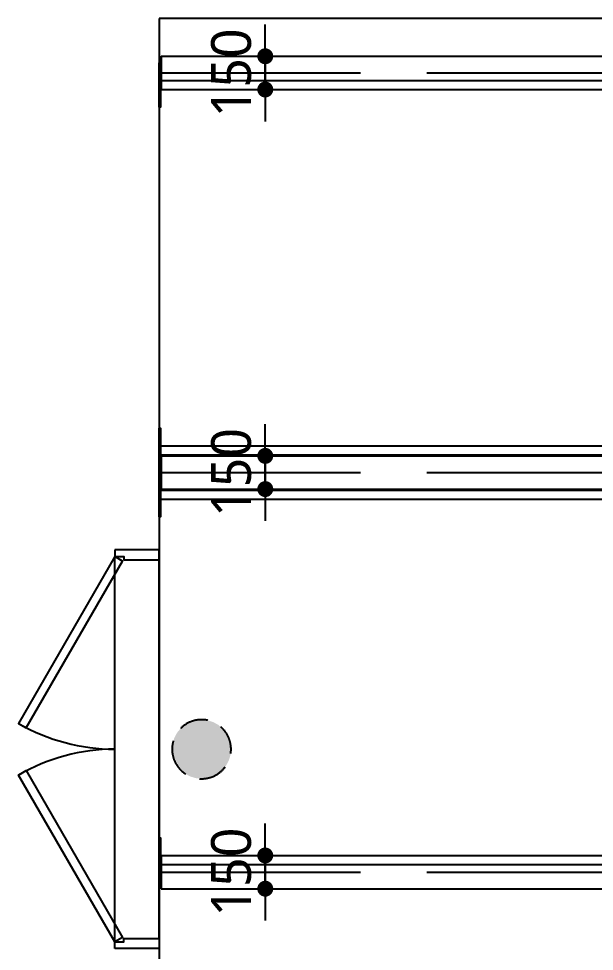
# Model space of a CAD drawing. Header units: millimetres. Extents: x -95754 to 177808, y 34455 to 150605.
# Drawn here: x 170419 to 173021, y 130792 to 135005 of the extents above; entities that cross this region are included whole.
import ezdxf

# ---------------------------------------------------------------- set-up
doc = ezdxf.new("R2010")
doc.units = ezdxf.units.MM
doc.header["$LTSCALE"] = 300
doc.linetypes.add('ghid', pattern=[3, 2, -1])
doc.linetypes.add('xs-1f_plan$0$HID', pattern=[4, 3, -1])
for name, color, linetype in [('A-DOOR', 4, 'Continuous'), ('A-DOOR-1', 1, 'Continuous'), ('A-DOOR-8', 8, 'Continuous'), ('A-갑종방화문', 7, 'Continuous'), ('A-방화문표기', 6, 'ghid'), ('S-STEEL', 7, 'Continuous')]:
    doc.layers.add(name, color=color, linetype=linetype)
doc.layers.add('A-ETC-전기 NOPLOT', color=163, linetype='Continuous', plot=False)
doc.styles.add('xs-1f_plan$0$Gdim', font='malgun.ttf')
doc.dimstyles.new('xs-1f_plan$0$Gdim200', dxfattribs={"dimscale": 200, "dimtxt": 3, "dimasz": 1.2, "dimexe": 2, "dimexo": 3, "dimgap": 1, "dimtad": 1, "dimdsep": 46, "dimlunit": 6, "dimtxsty": 'xs-1f_plan$0$Gdim', "dimblk1": 'xs-1f_plan$0$_CIDOT', "dimblk2": 'xs-1f_plan$0$_CIDOT', "dimsah": 1, "dimcen": 2.5, "dimdle": 2, "dimclrd": 1, "dimclre": 1, "dimclrt": 3, "dimazin": 2, "dimtfac": 1, "dimtix": 1, "dimtmove": 2, "dimatfit": 3, "dimldrblk": 'xs-1f_plan$0$_CIDOT', "dimfxl": 2, "dimtolj": 1, "dimtzin": 0, "dimarcsym": 0})

# ---------------------------------------------------------------- blocks, each defined once
blk = doc.blocks.new('FDD-2')
at = {"layer": 'A-DOOR', "linetype": 'Continuous'}
for points in [[(-870, 200), (-116.6, 635), (-96.6, 600.4), (-850, 165.4)], [(870, 200), (116.6, 635), (96.6, 600.4), (850, 165.4)], [(-900, 200), (-870, 200), (-870, 160), (-855, 160), (-855, 0), (-900, 0)], [(900, 200), (870, 200), (870, 160), (855, 160), (855, 0), (900, 0)]]:
    blk.add_lwpolyline(points, close=True, dxfattribs=at)
at = {"layer": 'A-DOOR-1', "linetype": 'Continuous'}
for centre, start, end in [((-870, 200), 0, 30), ((870, 200), 150, 180)]:
    blk.add_arc(centre, 870, start, end, dxfattribs=at)
at = {"layer": 'A-DOOR-8', "linetype": 'Continuous'}
for p, q in [((-870, 200), (870, 200)), ((-855, 0), (855, 0))]:
    blk.add_line(p, q, dxfattribs=at)
blk = doc.blocks.new('SYM-갑종방화문')
at = {"layer": 'A-방화문표기'}
blk.add_hatch(color=251, dxfattribs=at).paths.add_polyline_path([(-600, 0, 1), (600, 0, 1)])
at = {"layer": 'A-방화문표기', "color": 251}
blk.add_circle((0, 0), 600, dxfattribs=at)
blk = doc.blocks.new('A$C1B410CB1')
at = {"layer": 'A-갑종방화문', "xscale": 0.1666666666666667, "yscale": 0.1666666666666667, "zscale": 0.1666666666666667}
blk.add_blockref('SYM-갑종방화문', (100, 100), dxfattribs=at)
blk = doc.blocks.new('xs-1f_plan$0$_CIDOT')
at = {"color": 0, "linetype": 'ByBlock'}
blk.add_line((2, 0), (-1, 0), dxfattribs=at)
at = {"color": 0, "linetype": 'ByBlock', "const_width": 0.5}
blk.add_lwpolyline([(-0.25, 0, 1), (0.25, 0, 1)], format="xyb", close=True, dxfattribs=at)
blk = doc.blocks.new('*D1915')
at = {"layer": 'Defpoints', "color": 155, "lineweight": -2, "transparency": 16777216}
for p, q in [((1205818.1, -79811.9), (1205818.1, -79739.9)), ((1205518.1, -79883.9), (1205938.1, -79883.9)), ((1205818.1, -80033.9), (1205818.1, -79883.9)), ((1205518.1, -80033.9), (1205938.1, -80033.9)), ((1205818.1, -80105.9), (1205818.1, -80177.9))]:
    blk.add_line(p, q, dxfattribs=at)
at = {"layer": 'Defpoints', "color": 0, "transparency": 16777216}
for p in [(1205338.1, -79883.9), (1205818.1, -79883.9), (1205338.1, -80033.9)]:
    blk.add_point(p, dxfattribs=at)
at = {"layer": 'Defpoints', "color": 155, "lineweight": -2, "transparency": 16777216, "xscale": 71.99999999999994, "yscale": 71.99999999999994, "zscale": 71.99999999999994}
for p, rotation in [((1205818.1, -79883.9), 270), ((1205818.1, -80033.9), 90)]:
    blk.add_blockref('xs-1f_plan$0$_CIDOT', p, dxfattribs=dict(at, rotation=rotation))
at = {"layer": 'Defpoints', "color": 155, "transparency": 16777216, "insert": (1205664.6, -79958.9), "char_height": 180, "attachment_point": 5, "rotation": 90, "style": 'xs-1f_plan$0$Gdim'}
blk.add_mtext('\\A1;150', dxfattribs=at)
blk = doc.blocks.new('*D1914')
at = {"layer": 'Defpoints', "color": 155, "lineweight": -2, "transparency": 16777216}
for p, q in [((1205818.1, -81616.9), (1205818.1, -81544.9)), ((1205518.1, -81688.9), (1205938.1, -81688.9)), ((1205818.1, -81838.9), (1205818.1, -81688.9)), ((1205518.1, -81838.9), (1205938.1, -81838.9)), ((1205818.1, -81910.9), (1205818.1, -81982.9))]:
    blk.add_line(p, q, dxfattribs=at)
at = {"layer": 'Defpoints', "color": 0, "transparency": 16777216}
for p in [(1205338.1, -81688.9), (1205818.1, -81688.9), (1205338.1, -81838.9)]:
    blk.add_point(p, dxfattribs=at)
at = {"layer": 'Defpoints', "color": 155, "lineweight": -2, "transparency": 16777216, "xscale": 71.99999999999994, "yscale": 71.99999999999994, "zscale": 71.99999999999994}
for p, rotation in [((1205818.1, -81688.9), 270), ((1205818.1, -81838.9), 90)]:
    blk.add_blockref('xs-1f_plan$0$_CIDOT', p, dxfattribs=dict(at, rotation=rotation))
at = {"layer": 'Defpoints', "color": 155, "transparency": 16777216, "insert": (1205664.6, -81763.9), "char_height": 180, "attachment_point": 5, "rotation": 90, "style": 'xs-1f_plan$0$Gdim'}
blk.add_mtext('\\A1;150', dxfattribs=at)
blk = doc.blocks.new('*D1912')
at = {"layer": 'Defpoints', "color": 155, "lineweight": -2, "transparency": 16777216}
for p, q in [((1205818.1, -83421.9), (1205818.1, -83349.9)), ((1205518.1, -83493.9), (1205938.1, -83493.9)), ((1205818.1, -83643.9), (1205818.1, -83493.9)), ((1205518.1, -83643.9), (1205938.1, -83643.9)), ((1205818.1, -83715.9), (1205818.1, -83787.9))]:
    blk.add_line(p, q, dxfattribs=at)
at = {"layer": 'Defpoints', "color": 0, "transparency": 16777216}
for p in [(1205338.1, -83493.9), (1205818.1, -83493.9), (1205338.1, -83643.9)]:
    blk.add_point(p, dxfattribs=at)
at = {"layer": 'Defpoints', "color": 155, "lineweight": -2, "transparency": 16777216, "xscale": 71.99999999999994, "yscale": 71.99999999999994, "zscale": 71.99999999999994}
for p, rotation in [((1205818.1, -83493.9), 270), ((1205818.1, -83643.9), 90)]:
    blk.add_blockref('xs-1f_plan$0$_CIDOT', p, dxfattribs=dict(at, rotation=rotation))
at = {"layer": 'Defpoints', "color": 155, "transparency": 16777216, "insert": (1205664.6, -83568.9), "char_height": 180, "attachment_point": 5, "rotation": 90, "style": 'xs-1f_plan$0$Gdim'}
blk.add_mtext('\\A1;150', dxfattribs=at)
blk = doc.blocks.new('연도01')
at = {"layer": 'A-ETC-전기 NOPLOT'}
for p, q in [((1205338.082, -79993.916), (1211338.083, -79993.916)), ((1205338.082, -80033.916), (1211338.083, -80033.916)), ((1205338.082, -81643.916), (1211338.083, -81643.916)), ((1205338.082, -81683.916), (1211338.083, -81683.916)), ((1205338.082, -81843.916), (1211338.083, -81843.916)), ((1205338.082, -81883.916), (1211338.083, -81883.916)), ((1205338.082, -83493.916), (1211338.083, -83493.916)), ((1205338.082, -83533.916), (1211338.083, -83533.916))]:
    blk.add_line(p, q, dxfattribs=at)
at = {"layer": 'A-ETC-전기 NOPLOT', "elevation": 0}
blk.add_lwpolyline([(1205338.083, -79713.916), (1205338.083, -86113.916), (1211338.083, -86113.916), (1211338.083, -79713.916)], close=True, dxfattribs=at)
at = {"layer": 'A-ETC-전기 NOPLOT'}
for points in [[(1205338.082, -79913.916), (1205344.082, -79913.916), (1205344.082, -80113.916), (1205338.082, -80113.916)], [(1205338.082, -81563.916), (1205344.082, -81563.916), (1205344.082, -81763.916), (1205338.082, -81763.916)], [(1205338.082, -81763.916), (1205344.082, -81763.916), (1205344.082, -81963.916), (1205338.082, -81963.916)], [(1205338.082, -83413.916), (1205344.082, -83413.916), (1205344.082, -83613.916), (1205338.082, -83613.916)]]:
    blk.add_lwpolyline(points, close=True, dxfattribs=at)
at = {"layer": 'S-STEEL', "color": 253, "ltscale": 4}
for p, q in [((1205338.082, -79883.916), (1205338.082, -80033.916)), ((1205338.082, -81688.916), (1205338.082, -81838.916)), ((1205338.082, -83493.916), (1205338.082, -83643.916))]:
    blk.add_line(p, q, dxfattribs=at)
at = {"layer": 'S-STEEL', "ltscale": 4}
for p, q in [((1205348.082, -79883.916), (1211028.083, -79883.916)), ((1205348.082, -79883.916), (1205348.082, -80033.916)), ((1205348.082, -80033.916), (1211028.083, -80033.916)), ((1205348.082, -81688.916), (1211028.083, -81688.916)), ((1205348.082, -81688.916), (1205348.082, -81838.916)), ((1205348.082, -81838.916), (1211028.083, -81838.916)), ((1205348.082, -83493.916), (1211028.083, -83493.916)), ((1205348.082, -83493.916), (1205348.082, -83643.916)), ((1205348.082, -83643.916), (1211028.083, -83643.916))]:
    blk.add_line(p, q, dxfattribs=at)
at = {"layer": 'S-STEEL', "color": 253, "linetype": 'xs-1f_plan$0$HID'}
for p, q in [((1205348.082, -79958.916), (1211028.083, -79958.916)), ((1205348.082, -81763.916), (1211028.083, -81763.916)), ((1205348.082, -83568.916), (1211028.083, -83568.916))]:
    blk.add_line(p, q, dxfattribs=at)
at = {"layer": 'Defpoints'}
for base, p1, p2, picture, middle in [((1205818.082, -79883.916), (1205338.082, -80033.916), (1205338.082, -79883.916), '*D1915', (1205664.597, -79958.916)), ((1205818.082, -81688.916), (1205338.082, -81838.916), (1205338.082, -81688.916), '*D1914', (1205664.597, -81763.916)), ((1205818.082, -83493.916), (1205338.082, -83643.916), (1205338.082, -83493.916), '*D1912', (1205664.597, -83568.916))]:
    dim = blk.add_linear_dim(base=base, p1=p1, p2=p2, angle=90, dimstyle='xs-1f_plan$0$Gdim200', override={"dimscale": 60, "dimzin": 8, "dimclrd": 155, "dimclre": 155, "dimclrt": 155}, dxfattribs=at)
    dim.commit()
    dim.dimension.update_dxf_attribs({"geometry": picture, "text_midpoint": middle})

msp = doc.modelspace()

# ---------------------------------------------------------------- block references
msp.add_blockref('연도01', (-1034284.5, 214718.9))
at = {"layer": 'A-DOOR', "rotation": 89.99999999999999}
msp.add_blockref('FDD-2', (171053.6, 131705), dxfattribs=at)
at = {"layer": 'A-갑종방화문', "xscale": -1.333333333333056, "yscale": 1.333333333333056, "zscale": 1.333333333333056, "rotation": 90}
msp.add_blockref('A$C1B410CB1', (171378.9, 131838.4), dxfattribs=at)
msp.add_blockref('A$C1B410CB1', (171378.9, 131838.4), dxfattribs=at)

doc.saveas('drawing.dxf')
